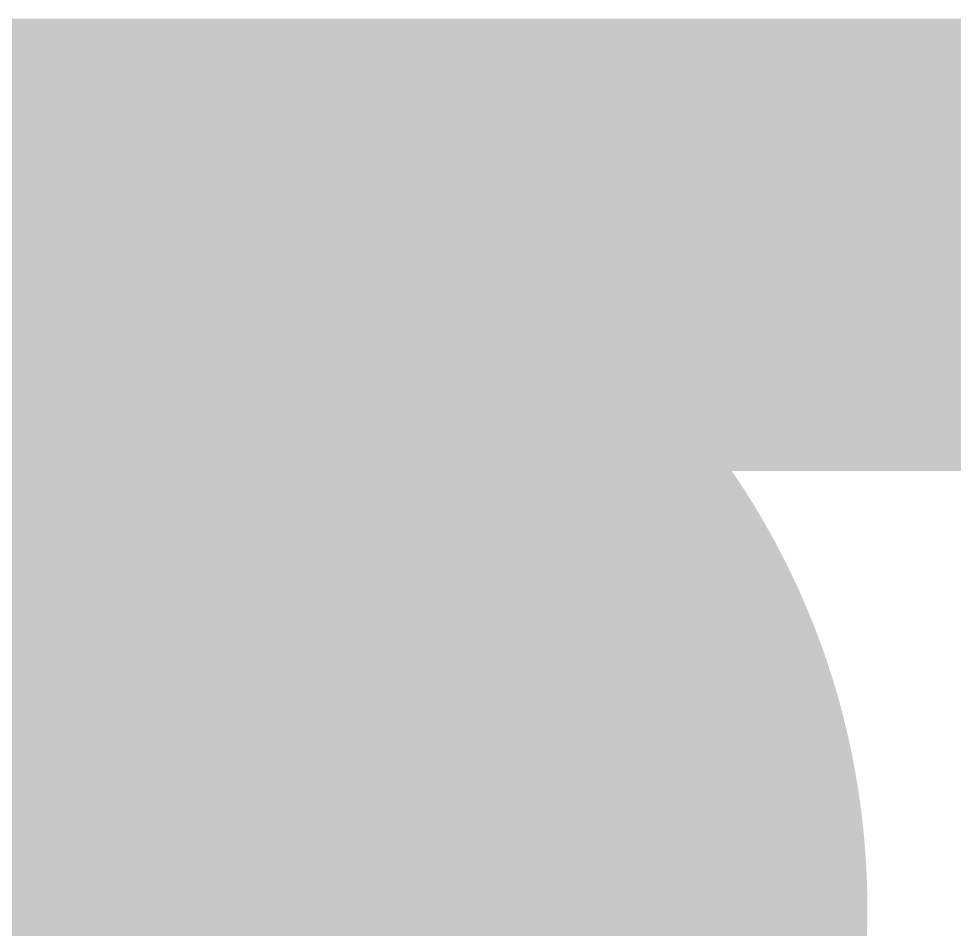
# Model space of a CAD drawing. Header units: inches. Extents: x -3 to 191, y -18 to 93.
# Drawn here: x 125.0716 to 125.4336, y 54.0923 to 54.4445 of the extents above; entities that cross this region are included whole.
import ezdxf

# ---------------------------------------------------------------- set-up
doc = ezdxf.new("R2010")
doc.units = ezdxf.units.IN
for name, color, linetype in [('Bottom Layer', 5, 'Continuous'), ('GND 1', 90, 'Continuous'), ('GND 2', 156, 'Continuous'), ('Mechanical 13', 56, 'Continuous'), ('PWR', 16, 'Continuous'), ('Signal L4', 76, 'Continuous'), ('Top Layer', 1, 'Continuous'), ('Via Holes', 16, 'Continuous')]:
    doc.layers.add(name, color=color, linetype=linetype)

# ---------------------------------------------------------------- blocks, each defined once
blk = doc.blocks.new('RES_0805_289')
at = {"layer": 'Mechanical 13'}
blk.add_lwpolyline([(-1.778, -1.143, 0.175, 0.175, 0), (1.778, -1.143, 0.175, 0.175, 0)], format="xyseb", dxfattribs=at)

msp = doc.modelspace()

# ---------------------------------------------------------------- hatches: boundary and pattern name
at = {"layer": 'Bottom Layer'}
h = msp.add_hatch(color=5, dxfattribs=at)
edge = h.paths.add_edge_path()
edge.add_arc((125.10002, 54.1), 0.3, 0, 360)
at = {"layer": 'GND 1'}
h = msp.add_hatch(color=90, dxfattribs=at)
edge = h.paths.add_edge_path()
edge.add_arc((125.10002, 54.1), 0.3, 0, 360)
at = {"layer": 'GND 2'}
h = msp.add_hatch(color=156, dxfattribs=at)
edge = h.paths.add_edge_path()
edge.add_arc((125.10002, 54.1), 0.3, 0, 360)
at = {"layer": 'PWR'}
h = msp.add_hatch(color=16, dxfattribs=at)
edge = h.paths.add_edge_path()
edge.add_arc((125.10002, 54.1), 0.3, 0, 360)
at = {"layer": 'Signal L4'}
h = msp.add_hatch(color=76, dxfattribs=at)
edge = h.paths.add_edge_path()
edge.add_arc((125.10002, 54.1), 0.3, 0, 360)
at = {"layer": 'Top Layer'}
h = msp.add_hatch(color=1, dxfattribs=at)
edge = h.paths.add_edge_path()
edge.add_arc((125.10002, 54.1), 0.3, 0, 360)
at = {"layer": 'Via Holes'}
h = msp.add_hatch(color=7, dxfattribs=at)
edge = h.paths.add_edge_path()
edge.add_arc((125.10002, 54.1), 0.15, 0, 360)

# ---------------------------------------------------------------- block references
msp.add_blockref('RES_0805_289', (125, 55.49999))

doc.saveas('drawing.dxf')
